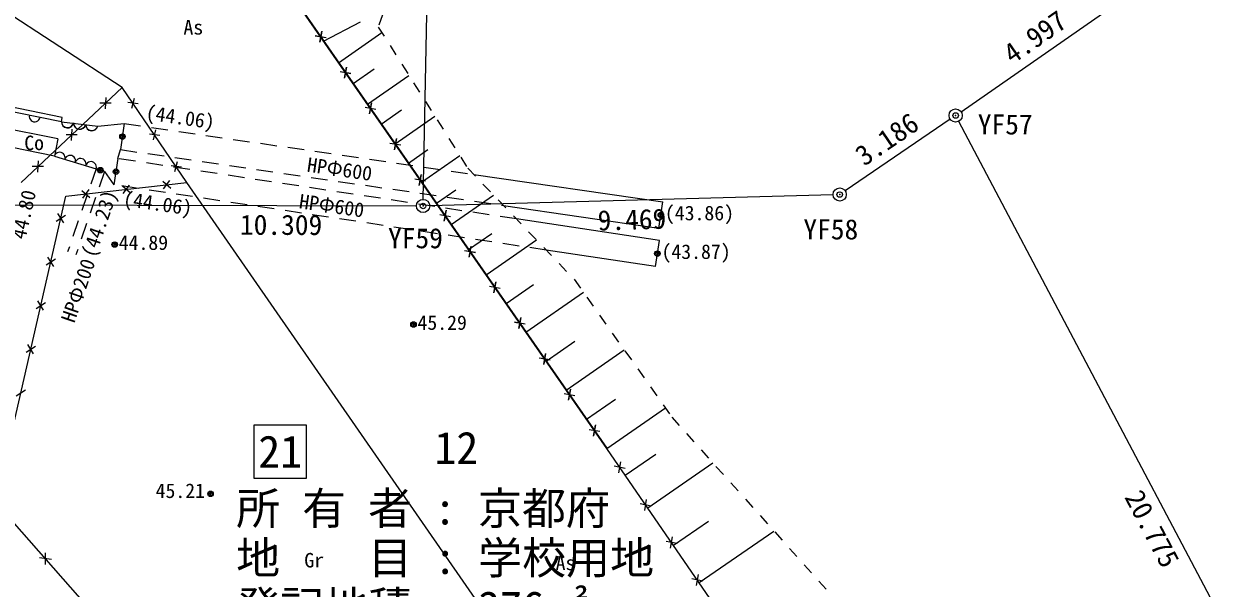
# Model space of a CAD drawing. Units: millimetres, scale not verified. Extents: x -29071210 to -28860960, y -117775216 to -117329466.
# Drawn here: x -28986217 to -28958999, y -117615953 to -117603138 of the extents above; entities that cross this region are included whole.
import ezdxf
from ezdxf.enums import TextEntityAlignment as Align

# ---------------------------------------------------------------- set-up
doc = ezdxf.new("R2010")
doc.units = ezdxf.units.MM
doc.header["$LTSCALE"] = 250
doc.header["$PDMODE"] = 32
doc.header["$PDSIZE"] = 125
doc.linetypes.add('USER4', pattern=[2.5, 1.5, -1])
doc.linetypes.add('USER7', pattern=[2, 1, -1])
for name, color, linetype, lineweight in [('S-SUV', 7, 'Continuous', 13), ('S-SUV-HTXT', 7, 'Continuous', 13), ('S-SUV-ROW', 7, 'Continuous', 15), ('S-SUV-SRVR', 3, 'Continuous', 13)]:
    doc.layers.add(name, color=color, linetype=linetype, lineweight=lineweight)
doc.layers.add('S-SUV-BMK', color=7, linetype='Continuous')
doc.styles.add('ＭＳ ゴシック', font='')
doc.styles.get('ＭＳ ゴシック').set_extended_font_data('MS Gothic')

# ---------------------------------------------------------------- blocks, each defined once
blk = doc.blocks.new('ﾌﾟﾛｯﾄﾏｰｸ-03_1')
at = {"color": 3, "linetype": 'Continuous', "lineweight": 25}
blk.add_circle((0, 0), 0.5, dxfattribs=at)
at = {"color": 3}
blk.add_point((0, 0), dxfattribs=at)
blk = doc.blocks.new('ﾌﾟﾛｯﾄﾏｰｸ-03')
at = {"color": 7, "linetype": 'Continuous', "lineweight": 15}
blk.add_circle((0, 0), 0.5, dxfattribs=at)
at = {"color": 7}
blk.add_point((0, 0), dxfattribs=at)

msp = doc.modelspace()

# ---------------------------------------------------------------- linework, layer by layer
at = {"layer": 'S-SUV'}
for p, q in [((-28983983, -117604579), (-28989173, -117601211)), ((-28980324, -117602206), (-28972974, -117612778)), ((-28972974, -117612784), (-28980324, -117602212)), ((-28979409.9, -117603526.8), (-28978572.9, -117603093.2)), ((-28979353.4, -117603453.3), (-28979598.5, -117603410.4)), ((-28979598.4, -117603404.3), (-28979353.6, -117603447.2)), ((-28979453.5, -117603303.5), (-28979498.5, -117603548)), ((-28979498.5, -117603554.2), (-28979453.3, -117603309.5)), ((-28979068.4, -117604018), (-28978085.9, -117603335)), ((-28978788, -117604266.5), (-28979033.1, -117604223.7)), ((-28979033, -117604217.5), (-28978788.2, -117604260.5)), ((-28978888.1, -117604116.7), (-28978933.1, -117604361.2)), ((-28978933.1, -117604367.4), (-28978887.9, -117604122.7)), ((-28978740.8, -117604489.2), (-28978259.6, -117604154.6)), ((-28978413.3, -117604960.3), (-28977470.9, -117604305.2)), ((-28985367, -117605358), (-28989004.5, -117604623.1)), ((-28985347.2, -117605260), (-28988984.8, -117604525)), ((-28983983, -117604579), (-28986284, -117606738)), ((-28982513, -117606736), (-28983983, -117604579)), ((-28984359.2, -117604810.8), (-28984373.8, -117605066.9)), ((-28983767.7, -117605051.8), (-28983708.3, -117604825.2)), ((-28985446.2, -117605750.1), (-28989082.3, -117605015.5)), ((-28984238.2, -117604939.7), (-28984494.8, -117604938)), ((-28983621.7, -117604952.3), (-28983854.3, -117604924.7)), ((-28978222.6, -117605079.7), (-28978467.7, -117605036.9)), ((-28978467.6, -117605030.7), (-28978222.8, -117605073.7)), ((-28978367.8, -117605180.6), (-28978322.6, -117604936)), ((-28978322.7, -117604930), (-28978367.7, -117605174.5)), ((-28978099.1, -117605412.2), (-28977637.6, -117605091.4)), ((-28985525.3, -117606141.5), (-28989606, -117605317)), ((-28985367, -117605358), (-28985347.2, -117605260)), ((-28985367, -117605358), (-28984540, -117605457)), ((-28984540, -117605457), (-28983936.8, -117605399.1)), ((-28983936.8, -117605399.1), (-28984023.2, -117605992.9)), ((-28977784.9, -117605864.1), (-28976881.1, -117605235.8)), ((-28985005.2, -117605659.3), (-28985261.8, -117605657.7)), ((-28985126.2, -117605530.4), (-28985140.8, -117605786.6)), ((-28983131.7, -117605671.3), (-28983364.3, -117605643.7)), ((-28983277.7, -117605770.8), (-28983218.3, -117605544.2)), ((-28985446.2, -117605750.1), (-28985525.3, -117606141.5)), ((-28984082.1, -117606197.4), (-28984023.2, -117605992.9)), ((-28977902.3, -117605843.9), (-28977657.4, -117605886.9)), ((-28977657.2, -117605893), (-28977902.3, -117605850.1)), ((-28977802.4, -117605993.9), (-28977757.2, -117605749.2)), ((-28977757.3, -117605743.2), (-28977802.3, -117605987.7)), ((-28977483.6, -117606297.5), (-28977040.9, -117605989.8)), ((-28985893.2, -117606250.1), (-28985907.8, -117606506.2)), ((-28985525.3, -117606141.5), (-28984575.6, -117606426.5)), ((-28984082.1, -117606197.4), (-28984171.9, -117606790.6)), ((-28982787.7, -117606489.8), (-28982728.3, -117606263.2)), ((-28977182.3, -117606731), (-28976315.4, -117606128.3)), ((-28985772.2, -117606379), (-28986028.8, -117606377.3)), ((-28984386.4, -117606491.5), (-28984575.6, -117606426.5)), ((-28984386.4, -117606491.5), (-28984171.9, -117606790.6)), ((-28982641.7, -117606390.3), (-28982874.3, -117606362.7)), ((-28985267, -117607052), (-28982513, -117606736)), ((-28983961.1, -117606991.1), (-28983818.9, -117606796.9)), ((-28983063.2, -117606710.2), (-28982880.8, -117606867.2)), ((-28983043.1, -117606885.8), (-28982900.9, -117606691.5)), ((-28974685, -117618030), (-28982513, -117606736)), ((-28977336.9, -117606657.2), (-28977092, -117606700.2)), ((-28977091.8, -117606706.2), (-28977336.9, -117606663.3)), ((-28977237, -117606807.1), (-28977191.8, -117606562.4)), ((-28977192, -117606556.4), (-28977236.9, -117606800.9)), ((-28975999.1, -117606555), (-28971705.8, -117607180.1)), ((-28986859, -117614002), (-28985267, -117607052)), ((-28984899.2, -117606920.8), (-28984716.8, -117607077.8)), ((-28984879.1, -117607096.5), (-28984736.9, -117606902.2)), ((-28983981.2, -117606815.5), (-28983798.8, -117606972.5)), ((-28976847.5, -117607212.5), (-28976403.9, -117606904)), ((-28976512.7, -117607694), (-28975549.7, -117607024.5)), ((-28975324.7, -117607259.5), (-28971792.2, -117607773.9)), ((-28971792.2, -117607773.9), (-28971705.8, -117607180.1)), ((-28985487, -117607616.5), (-28985274.5, -117607480.4)), ((-28985314.7, -117607655.9), (-28985446.8, -117607440.9)), ((-28976771.5, -117607470.4), (-28976526.6, -117607513.4)), ((-28976526.5, -117607519.4), (-28976771.5, -117607476.6)), ((-28976626.6, -117607369.7), (-28976671.6, -117607614.1)), ((-28976671.6, -117607620.3), (-28976626.4, -117607375.7)), ((-28971781.1, -117608058.4), (-28975030.6, -117607566.8)), ((-28976115.5, -117608265.4), (-28975589, -117607899.4)), ((-28975718.2, -117608836.8), (-28974575.5, -117608042.3)), ((-28971870.9, -117608651.6), (-28971781.1, -117608058.4)), ((-28985542.1, -117608648.8), (-28985674.2, -117608433.8)), ((-28975961.1, -117608332.7), (-28976206.2, -117608289.8)), ((-28976206.1, -117608283.6), (-28975961.3, -117608326.6)), ((-28976061.2, -117608182.9), (-28976106.2, -117608427.4)), ((-28976106.2, -117608433.6), (-28976061, -117608188.9)), ((-28971870.9, -117608651.6), (-28974351.4, -117608276.3)), ((-28985714.4, -117608609.3), (-28985501.9, -117608473.3)), ((-28975395.7, -117609145.9), (-28975640.8, -117609103)), ((-28975640.7, -117609096.9), (-28975395.9, -117609139.9)), ((-28975495.8, -117608996.1), (-28975540.8, -117609240.6)), ((-28975540.8, -117609246.8), (-28975495.6, -117609002.1)), ((-28975265.2, -117609488.5), (-28974642.5, -117609055.6)), ((-28974812.1, -117610140.2), (-28973508.7, -117609234)), ((-28985941.8, -117609602.2), (-28985729.3, -117609466.1)), ((-28985769.5, -117609641.6), (-28985901.6, -117609426.7)), ((-28974830.3, -117609959.1), (-28975075.4, -117609916.3)), ((-28975075.3, -117609910.1), (-28974830.5, -117609953.1)), ((-28974930.4, -117609809.3), (-28974975.4, -117610053.8)), ((-28974975.4, -117610060), (-28974930.2, -117609815.4)), ((-28974354.7, -117610798), (-28973699.9, -117610342.8)), ((-28986169.3, -117610595), (-28985956.7, -117610459)), ((-28985996.9, -117610634.5), (-28986129.1, -117610419.5)), ((-28974365, -117610622.6), (-28974410, -117610867.1)), ((-28973897.3, -117611455.9), (-28972581.6, -117610541.2)), ((-28974510, -117610723.3), (-28974265.1, -117610766.3)), ((-28974264.9, -117610772.3), (-28974510, -117610729.5)), ((-28974410.1, -117610873.3), (-28974364.9, -117610628.6)), ((-28973799.7, -117611435.8), (-28973844.6, -117611680.3)), ((-28986396.7, -117611587.9), (-28986184.2, -117611451.8)), ((-28973944.6, -117611536.6), (-28973699.7, -117611579.5)), ((-28973699.5, -117611585.6), (-28973944.6, -117611542.7)), ((-28973844.7, -117611686.5), (-28973799.5, -117611441.8)), ((-28973435.7, -117612119.9), (-28972774.7, -117611660.4)), ((-28972974, -117612784), (-28971645.9, -117611860.7)), ((-28973234.3, -117612249), (-28973279.3, -117612493.5)), ((-28973279.3, -117612499.7), (-28973234.1, -117612255)), ((-28973379.2, -117612349.8), (-28973134.3, -117612392.8)), ((-28973134.1, -117612398.8), (-28973379.2, -117612356)), ((-28965919, -117623029), (-28972974, -117612784)), ((-28972556.2, -117613390.8), (-28971863, -117612913.4)), ((-28972555.3, -117613236.2), (-28972804.8, -117613185.5)), ((-28972700.9, -117613336.5), (-28972659.2, -117613085.3)), ((-28972046.2, -117614131.3), (-28970565, -117613111.4)), ((-28984597, -117616571), (-28986859, -117614002)), ((-28971967.4, -117614090), (-28972216.9, -117614039.3)), ((-28972113, -117614190.2), (-28972071.3, -117613939)), ((-28971461.3, -117614980.7), (-28970666.3, -117614433.3)), ((-28970876.3, -117615830.1), (-28969177.6, -117614660.3)), ((-28971379.4, -117614943.7), (-28971629, -117614893)), ((-28971525, -117615044), (-28971483.4, -117614792.8)), ((-28985727.7, -117615420.6), (-28985728.3, -117615152.4)), ((-28985595, -117615303.8), (-28985861, -117615269.2)), ((-28970791.5, -117615797.5), (-28971041.1, -117615746.8)), ((-28970937.1, -117615897.7), (-28970895.5, -117615646.5))]:
    msp.add_line(p, q, dxfattribs=at)
at = {"layer": 'S-SUV', "linetype": 'USER4'}
for p, q in [((-28983936.8, -117605399.1), (-28975999.1, -117606555)), ((-28984023.2, -117605992.9), (-28975324.7, -117607259.5)), ((-28975030.6, -117607566.8), (-28984082.1, -117606197.4)), ((-28984575.6, -117606426.5), (-28985225.8, -117608317.9)), ((-28984386.4, -117606491.5), (-28985036.6, -117608382.9)), ((-28974351.4, -117608276.3), (-28984171.9, -117606790.6))]:
    msp.add_line(p, q, dxfattribs=at)
at = {"layer": 'S-SUV', "linetype": 'USER7'}
msp.add_lwpolyline([(-28977910, -117602454), (-28978167, -117603207), (-28976135, -117606413), (-28973720, -117608936), (-28971496, -117612072), (-28964305, -117620100)], dxfattribs=at)
at = {"layer": 'S-SUV'}
for centre, radius, start, end in [((-28985973.5, -117605236.8), 123.7, 167.97796, 349.17751), ((-28985227.4, -117605354), 139.6, 179.16987, 347.17737), ((-28985227.4, -117605360), 139.6, 179.16987, 347.17737), ((-28984951.8, -117605387), 139.6, 179.16987, 347.17737), ((-28984951.8, -117605393), 139.6, 179.16987, 347.17737), ((-28984676.1, -117605420), 139.6, 179.16987, 347.17737), ((-28984676.1, -117605426), 139.6, 179.16987, 347.17737), ((-28985406.3, -117606176.1), 124, 342.8098, 163.77977), ((-28985168.8, -117606247.3), 124, 342.8098, 163.77977), ((-28984931.4, -117606318.6), 124, 342.8098, 163.77977), ((-28984694, -117606389.9), 124, 342.8098, 163.77977)]:
    msp.add_arc(centre, radius, start, end, dxfattribs=at)
at = {"layer": 'S-SUV-HTXT', "lineweight": 15}
msp.add_lwpolyline([(-28979796.1, -117612253.5), (-28980996.1, -117612253.5), (-28980996.1, -117613453.5), (-28979796.1, -117613453.5)], close=True, dxfattribs=at)
at = {"layer": 'S-SUV-ROW'}
for p, q in [((-28977146.8, -117607123.2), (-28976697.3, -117583221.5)), ((-28964927.9, -117605132.1), (-28961071.5, -117602450.9)), ((-28965175, -117605302.3), (-28967560.2, -117606928.7)), ((-28955415.1, -117623453.9), (-28964981, -117605350.4)), ((-28967834.1, -117607017.3), (-28976999.7, -117607269.1)), ((-28987308.5, -117607242.3), (-28977299.6, -117607272.8))]:
    msp.add_line(p, q, dxfattribs=at)

# ---------------------------------------------------------------- block references
at = {"layer": 'S-SUV-BMK', "xscale": 300, "yscale": 300}
for p in [(-28965051.1, -117605217.8), (-28967684.2, -117607013.2), (-28977149.6, -117607273.2)]:
    msp.add_blockref('ﾌﾟﾛｯﾄﾏｰｸ-03', p, dxfattribs=at)
at = {"layer": 'S-SUV-SRVR', "xscale": 75, "yscale": 75}
for p in [(-28983980, -117605696), (-28984481.2, -117606459.3), (-28984127, -117606493.9), (-28971749, -117607477), (-28984154.8, -117608149.6), (-28971826, -117608355), (-28977368, -117609966), (-28981977.4, -117613813.2)]:
    msp.add_blockref('ﾌﾟﾛｯﾄﾏｰｸ-03_1', p, dxfattribs=at)

# ---------------------------------------------------------------- texts
at = {"layer": 'S-SUV-BMK', "style": 'ＭＳ ゴシック'}
for s, p in [('YF57', (-28964547.7, -117605190.4)), ('YF58', (-28968510.1, -117607574.5)), ('YF59', (-28977945.9, -117607776))]:
    msp.add_text(s, height=458.2, dxfattribs=at).set_placement(p, align=Align.TOP_LEFT)
at = {"layer": 'S-SUV-HTXT', "style": 'ＭＳ ゴシック'}
for s, height, rotation, p in [('4.997', 458.2, 34.81, (-28963249.5, -117603432.3)), ('3.186', 458.2, 34.289, (-28966614.1, -117605754)), ('HPΦ600', 329.9, 351.715, (-28979044.2, -117606435.2)), ('HPΦ600', 329.9, 351.715, (-28979224.3, -117607266.1)), ('9.469', 458.2, 1.574, (-28972404.9, -117607580.5)), ('10.309', 458.2, 359.825, (-28980375.2, -117607700.9)), ('HPΦ200', 329.9, 71.029, (-28984987.6, -117609192.4)), ('20.775', 458.2, 297.852, (-28960584.9, -117614606.6))]:
    msp.add_text(s, height=height, rotation=rotation, dxfattribs=at).set_placement(p, align=Align.MIDDLE_CENTER)
for s, height, p in [('As', 329.9, (-28982369.4, -117603214)), ('Co', 329.9, (-28985985.9, -117605839.6)), ('21', 733.1, (-28980396.1, -117612853.5)), ('As', 329.9, (-28973914, -117615381.6))]:
    msp.add_text(s, height=height, dxfattribs=at).set_placement(p, align=Align.MIDDLE_CENTER)
msp.add_text('12', height=733.1, dxfattribs=at).set_placement((-28975896.1, -117613353.5), align=Align.BOTTOM_RIGHT)
for s, height, p in [('所 有 者 : 京都府', 733.1, (-28981396.1, -117614728.5)), ('地\u3000\u3000目 : 学校用地', 733.1, (-28981396.1, -117615853.5)), ('Gr', 329.9, (-28979848.2, -117615584.7)), ('登記地積 : 376㎡', 733.1, (-28981396.1, -117616978.5))]:
    msp.add_text(s, height=height, dxfattribs=at).set_placement(p, align=Align.BOTTOM_LEFT)
at = {"layer": 'S-SUV-SRVR', "style": 'ＭＳ ゴシック'}
for s, rotation, p in [('(44.06)', 351.715, (-28982702.3, -117605517.3)), ('(44.23)', 71.029, (-28984255.9, -117607757.3)), ('(44.06)', 351.715, (-28983213.6, -117607477.3))]:
    msp.add_text(s, height=329.9, rotation=rotation, dxfattribs=at).set_placement(p, align=Align.BOTTOM_CENTER)
msp.add_text('44.80', height=329.9, rotation=77.415, dxfattribs=at).set_placement((-28986086.7, -117608071.3), align=Align.BOTTOM_LEFT)
for s, p in [('(43.86)', (-28970870.6, -117607697.2)), ('(43.87)', (-28970947.6, -117608575.2))]:
    msp.add_text(s, height=329.9, dxfattribs=at).set_placement(p, align=Align.BOTTOM_CENTER)
for s, p in [('44.89', (-28984064, -117608369.8)), ('45.29', (-28977277.1, -117610186.2)), ('45.21', (-28983226.2, -117614006.5))]:
    msp.add_text(s, height=329.9, dxfattribs=at).set_placement(p, align=Align.BOTTOM_LEFT)

doc.saveas('drawing.dxf')
